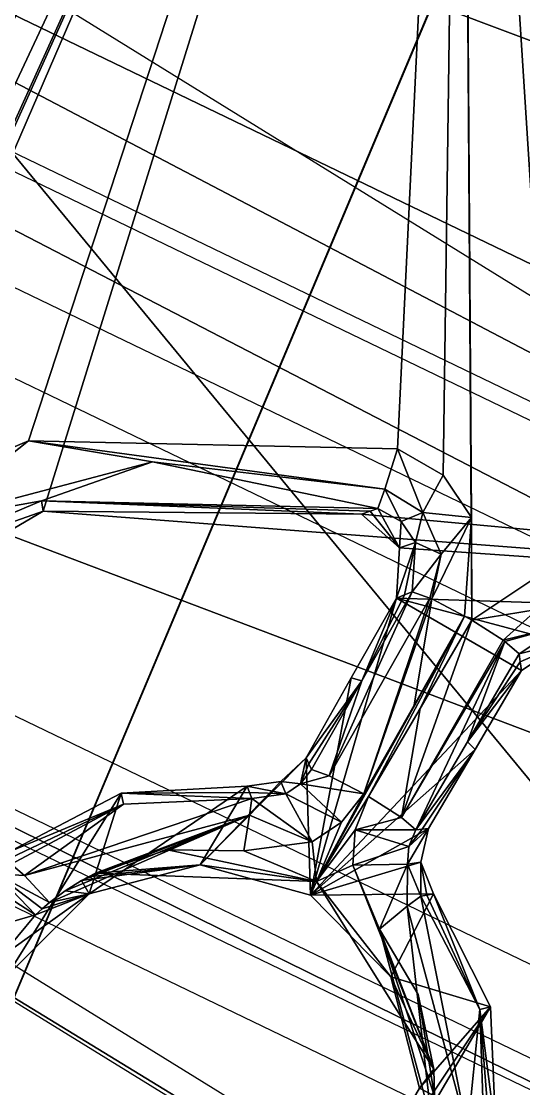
# Model space of a CAD drawing. Header units: millimetres. Extents: x -228 to 228, y -204 to 237.
# Drawn here: x 59.42 to 68.11, y 108.18 to 126.61 of the extents above; entities that cross this region are included whole.
import ezdxf

# ---------------------------------------------------------------- set-up
doc = ezdxf.new("R2010")
doc.units = ezdxf.units.MM
doc.header["$LTSCALE"] = 127.314815
for name, color, linetype in [('1', 7, 'CONTINUOUS'), ('1253', 7, 'CONTINUOUS'), ('1412', 7, 'CONTINUOUS'), ('1781', 7, 'CONTINUOUS'), ('1782', 7, 'CONTINUOUS'), ('1783', 7, 'CONTINUOUS'), ('1784', 7, 'CONTINUOUS'), ('1785', 7, 'CONTINUOUS'), ('1786', 7, 'CONTINUOUS'), ('1788', 7, 'CONTINUOUS'), ('1791', 7, 'CONTINUOUS'), ('1792', 7, 'CONTINUOUS'), ('1794', 7, 'CONTINUOUS'), ('1796', 7, 'CONTINUOUS'), ('1822', 7, 'CONTINUOUS'), ('28', 7, 'CONTINUOUS'), ('54', 7, 'CONTINUOUS'), ('605', 7, 'CONTINUOUS'), ('610', 7, 'CONTINUOUS'), ('611', 7, 'CONTINUOUS'), ('613', 7, 'CONTINUOUS'), ('614', 7, 'CONTINUOUS'), ('615', 7, 'CONTINUOUS'), ('621', 7, 'CONTINUOUS'), ('622', 7, 'CONTINUOUS'), ('673', 7, 'CONTINUOUS'), ('675', 7, 'CONTINUOUS'), ('676', 7, 'CONTINUOUS'), ('677', 7, 'CONTINUOUS'), ('693', 7, 'CONTINUOUS'), ('694', 7, 'CONTINUOUS'), ('695', 7, 'CONTINUOUS'), ('696', 7, 'CONTINUOUS'), ('697', 7, 'CONTINUOUS'), ('699', 7, 'CONTINUOUS'), ('700', 7, 'CONTINUOUS'), ('701', 7, 'CONTINUOUS'), ('702', 7, 'CONTINUOUS'), ('707', 7, 'CONTINUOUS'), ('7288', 7, 'CONTINUOUS'), ('7379', 7, 'CONTINUOUS')]:
    doc.layers.add(name, color=color, linetype=linetype)

msp = doc.modelspace()

# ---------------------------------------------------------------- linework, layer by layer
at = {"layer": '1', "color": 5, "linetype": 'Continuous'}
for points in [[(77.333, 152.514, 1031.221), (39.756, 166.314, 1031.221), (24.976, 93.212, 1037.893), (77.333, 152.514, 1031.221)], [(48.25, 83.571, 1037.893), (77.333, 152.514, 1031.221), (24.976, 93.212, 1037.893), (48.25, 83.571, 1037.893)], [(106.388, 115.3, 1032.773), (77.333, 152.514, 1031.221), (48.25, 83.571, 1037.893), (106.388, 115.3, 1032.773)], [(68.236, 68.236, 1037.893), (106.388, 115.3, 1032.773), (48.25, 83.571, 1037.893), (68.236, 68.236, 1037.893)]]:
    msp.add_3dface(points, dxfattribs=at)
at = {"layer": '1253', "color": 5, "linetype": 'Continuous'}
msp.add_3dface([(88.953, 115.914, 1025.728), (67.599, 143.181, 1024.474), (68.325, 143.798, 1024.603), (88.953, 115.914, 1025.728)], dxfattribs=at)
at = {"layer": '1412', "color": 5, "linetype": 'Continuous'}
for points in [[(93.852, 106.763, 1029.126), (68.154, 143.212, 1028.011), (67.631, 142.762, 1027.672), (93.852, 106.763, 1029.126)], [(67.041, 142.272, 1027.604), (93.852, 106.763, 1029.126), (67.631, 142.762, 1027.672), (67.041, 142.272, 1027.604)]]:
    msp.add_3dface(points, dxfattribs=at)
at = {"layer": '1781', "color": 2, "linetype": 'Continuous'}
for points in [[(82.863, 95.763, 5), (48.461, 116.997, 5), (54.097, 130.602, 5), (82.863, 95.763, 5)], [(92.524, 106.877, 5), (82.863, 95.763, 5), (54.097, 130.602, 5), (92.524, 106.877, 5)]]:
    msp.add_3dface(points, dxfattribs=at)
at = {"layer": '1782', "color": 2, "linetype": 'Continuous'}
for points in [[(27.829, 121.923, 17), (77.974, 97.774, 17), (27.815, 121.866, 17), (27.829, 121.923, 17)], [(27.815, 121.866, 17), (77.974, 97.774, 17), (77.936, 97.729, 17), (27.815, 121.866, 17)]]:
    msp.add_3dface(points, dxfattribs=at)
at = {"layer": '1783', "color": 2, "linetype": 'Continuous'}
msp.add_3dface([(28.766, 126.03, 22), (58.636, 101.56, 22), (80.599, 101.068, 22), (28.766, 126.03, 22)], dxfattribs=at)
at = {"layer": '1784', "color": 2, "linetype": 'Continuous'}
for points in [[(85.859, 107.662, 10), (30.643, 134.253, 10), (29.445, 129.006, 10), (85.859, 107.662, 10)], [(82.503, 103.454, 10), (85.859, 107.662, 10), (29.445, 129.006, 10), (82.503, 103.454, 10)]]:
    msp.add_3dface(points, dxfattribs=at)
at = {"layer": '1785', "color": 2, "linetype": 'Continuous'}
for points in [[(33.271, 145.768, 26), (31.932, 139.902, 26), (93.224, 116.896, 26), (33.271, 145.768, 26)], [(31.932, 139.902, 26), (89.471, 112.193, 26), (93.224, 116.896, 26), (31.932, 139.902, 26)]]:
    msp.add_3dface(points, dxfattribs=at)
at = {"layer": '1786', "color": 2, "linetype": 'Continuous'}
for points in [[(34.303, 150.291, 25.156), (96.115, 120.524, 25.156), (32.901, 144.148, 18.855), (34.303, 150.291, 25.156)], [(32.901, 144.148, 18.855), (96.115, 120.524, 25.156), (92.186, 115.597, 18.855), (32.901, 144.148, 18.855)]]:
    msp.add_3dface(points, dxfattribs=at)
at = {"layer": '1788', "color": 2, "linetype": 'Continuous'}
for points in [[(32.868, 144.006, 18.527), (92.095, 115.483, 18.527), (32.817, 143.78, 14.121), (32.868, 144.006, 18.527)], [(32.817, 143.78, 14.121), (92.095, 115.483, 18.527), (91.951, 115.303, 14.121), (32.817, 143.78, 14.121)]]:
    msp.add_3dface(points, dxfattribs=at)
at = {"layer": '1791', "color": 2, "linetype": 'Continuous'}
for points in [[(31.932, 139.902, 26), (31.443, 137.761, 23.804), (88.102, 110.476, 23.804), (31.932, 139.902, 26)], [(89.471, 112.193, 26), (31.932, 139.902, 26), (88.102, 110.476, 23.804), (89.471, 112.193, 26)]]:
    msp.add_3dface(points, dxfattribs=at)
at = {"layer": '1792', "color": 2, "linetype": 'Continuous'}
for points in [[(86.761, 108.795, 11.112), (31.375, 137.465, 18), (30.965, 135.665, 11.112), (86.761, 108.795, 11.112)], [(87.912, 110.238, 18), (31.375, 137.465, 18), (86.761, 108.795, 11.112), (87.912, 110.238, 18)]]:
    msp.add_3dface(points, dxfattribs=at)
at = {"layer": '1794', "color": 2, "linetype": 'Continuous'}
for points in [[(81.257, 101.893, 20.945), (29.111, 127.545, 11.421), (29, 127.059, 20.945), (81.257, 101.893, 20.945)], [(81.568, 102.283, 11.421), (29.111, 127.545, 11.421), (81.257, 101.893, 20.945), (81.568, 102.283, 11.421)]]:
    msp.add_3dface(points, dxfattribs=at)
at = {"layer": '1796', "color": 2, "linetype": 'Continuous'}
for points in [[(78.284, 98.165, 16.526), (27.939, 122.41, 16.526), (48.005, 116.645, 5.474), (78.284, 98.165, 16.526)], [(82.536, 95.385, 5.474), (78.284, 98.165, 16.526), (48.005, 116.645, 5.474), (82.536, 95.385, 5.474)]]:
    msp.add_3dface(points, dxfattribs=at)
at = {"layer": '1822', "color": 2, "linetype": 'Continuous'}
msp.add_3dface([(77.936, 97.729, 17), (77.936, 97.729, 15.1), (27.815, 121.866, 15.1), (77.936, 97.729, 17)], dxfattribs=at)
at = {"layer": '28', "color": 5, "linetype": 'Continuous'}
for points in [[(77.23, 152.311, 1029.234), (24.976, 93.212, 1035.889), (39.703, 166.093, 1029.234), (77.23, 152.311, 1029.234)], [(48.25, 83.571, 1035.889), (24.976, 93.212, 1035.889), (77.23, 152.311, 1029.234), (48.25, 83.571, 1035.889)], [(106.215, 115.19, 1030.783), (48.25, 83.571, 1035.889), (77.23, 152.311, 1029.234), (106.215, 115.19, 1030.783)], [(68.236, 68.236, 1035.889), (48.25, 83.571, 1035.889), (106.215, 115.19, 1030.783), (68.236, 68.236, 1035.889)]]:
    msp.add_3dface(points, dxfattribs=at)
at = {"layer": '54', "color": 5, "linetype": 'Continuous'}
for points in [[(58.923, 152.902, 1023.874), (59.545, 152.242, 1023.917), (25.387, 94.747, 1029.672), (58.923, 152.902, 1023.874)], [(59.545, 152.242, 1023.917), (63.019, 148.455, 1024.157), (25.387, 94.747, 1029.672), (59.545, 152.242, 1023.917)], [(63.019, 148.455, 1024.157), (66.812, 144.114, 1024.419), (25.387, 94.747, 1029.672), (63.019, 148.455, 1024.157)], [(66.812, 144.114, 1024.419), (67.211, 143.643, 1024.447), (25.387, 94.747, 1029.672), (66.812, 144.114, 1024.419)], [(67.211, 143.643, 1024.447), (67.599, 143.181, 1024.474), (25.387, 94.747, 1029.672), (67.211, 143.643, 1024.447)], [(67.599, 143.181, 1024.474), (52.597, 111.208, 1027.819), (25.387, 94.747, 1029.672), (67.599, 143.181, 1024.474)], [(54.814, 114.973, 1027.453), (52.597, 111.208, 1027.819), (67.599, 143.181, 1024.474), (54.814, 114.973, 1027.453)], [(55.05, 115.364, 1027.414), (54.814, 114.973, 1027.453), (67.599, 143.181, 1024.474), (55.05, 115.364, 1027.414)], [(59.804, 118.156, 1027.011), (55.05, 115.364, 1027.414), (67.599, 143.181, 1024.474), (59.804, 118.156, 1027.011)], [(88.953, 115.914, 1025.728), (59.804, 118.156, 1027.011), (67.599, 143.181, 1024.474), (88.953, 115.914, 1025.728)], [(65.306, 118.105, 1026.783), (59.804, 118.156, 1027.011), (88.953, 115.914, 1025.728), (65.306, 118.105, 1026.783)], [(65.961, 117.521, 1026.801), (65.306, 118.105, 1026.783), (88.953, 115.914, 1025.728), (65.961, 117.521, 1026.801)], [(65.908, 116.653, 1026.871), (65.961, 117.521, 1026.801), (88.953, 115.914, 1025.728), (65.908, 116.653, 1026.871)], [(68.071, 115.404, 1026.871), (64.421, 111.522, 1027.331), (65.908, 116.653, 1026.871), (68.071, 115.404, 1026.871)], [(65.908, 116.653, 1026.871), (64.421, 111.522, 1027.331), (65.127, 115.275, 1027.013), (65.908, 116.653, 1026.871)], [(68.795, 115.884, 1026.801), (68.071, 115.404, 1026.871), (65.908, 116.653, 1026.871), (68.795, 115.884, 1026.801)], [(68.795, 115.884, 1026.801), (65.908, 116.653, 1026.871), (88.953, 115.914, 1025.728), (68.795, 115.884, 1026.801)], [(67.268, 114.039, 1027.013), (64.421, 111.522, 1027.331), (68.071, 115.404, 1026.871), (67.268, 114.039, 1027.013)], [(65.127, 115.275, 1027.013), (64.421, 111.522, 1027.331), (64.345, 113.897, 1027.154), (65.127, 115.275, 1027.013)], [(64.421, 111.522, 1027.331), (62.514, 112.048, 1027.372), (64.345, 113.897, 1027.154), (64.421, 111.522, 1027.331)], [(64.345, 113.897, 1027.154), (62.514, 112.048, 1027.372), (63.91, 113.489, 1027.204), (64.345, 113.897, 1027.154)], [(66.465, 112.673, 1027.154), (64.421, 111.522, 1027.331), (67.268, 114.039, 1027.013), (66.465, 112.673, 1027.154)], [(62.514, 112.048, 1027.372), (60.597, 111.549, 1027.489), (63.328, 113.404, 1027.235), (62.514, 112.048, 1027.372)], [(63.328, 113.404, 1027.235), (60.597, 111.549, 1027.489), (61.15, 113.283, 1027.335), (63.328, 113.404, 1027.235)], [(63.91, 113.489, 1027.204), (62.514, 112.048, 1027.372), (63.328, 113.404, 1027.235), (63.91, 113.489, 1027.204)], [(60.597, 111.549, 1027.489), (59.169, 110.122, 1027.653), (61.15, 113.283, 1027.335), (60.597, 111.549, 1027.489)], [(61.15, 113.283, 1027.335), (59.169, 110.122, 1027.653), (59.212, 112.274, 1027.491), (61.15, 113.283, 1027.335)], [(64.421, 111.522, 1027.331), (66.465, 112.673, 1027.154), (66.33, 112.093, 1027.204), (64.421, 111.522, 1027.331)], [(66.547, 111.546, 1027.235), (64.421, 111.522, 1027.331), (66.33, 112.093, 1027.204), (66.547, 111.546, 1027.235)], [(65.809, 110.113, 1027.375), (64.421, 111.522, 1027.331), (66.547, 111.546, 1027.235), (65.809, 110.113, 1027.375)], [(67.531, 109.599, 1027.335), (65.809, 110.113, 1027.375), (66.547, 111.546, 1027.235), (67.531, 109.599, 1027.335)], [(66.305, 108.194, 1027.494), (65.809, 110.113, 1027.375), (67.531, 109.599, 1027.335), (66.305, 108.194, 1027.494)], [(64.417, 104.933, 1027.81), (67.531, 109.599, 1027.335), (63.818, 103.27, 1027.953), (64.417, 104.933, 1027.81)], [(67.531, 109.599, 1027.335), (67.627, 107.416, 1027.491), (63.818, 103.27, 1027.953), (67.531, 109.599, 1027.335)], [(64.417, 104.933, 1027.81), (66.305, 108.194, 1027.494), (67.531, 109.599, 1027.335), (64.417, 104.933, 1027.81)]]:
    msp.add_3dface(points, dxfattribs=at)
at = {"layer": '605', "color": 5, "linetype": 'Continuous'}
for points in [[(58.887, 151.658, 1027.021), (51.585, 111.885, 1030.814), (62.599, 147.51, 1027.287), (58.887, 151.658, 1027.021)], [(62.599, 147.51, 1027.287), (51.585, 111.885, 1030.814), (65.985, 143.549, 1027.528), (62.599, 147.51, 1027.287)], [(51.585, 111.885, 1030.814), (53.592, 115.268, 1030.486), (65.985, 143.549, 1027.528), (51.585, 111.885, 1030.814)], [(65.985, 143.549, 1027.528), (53.592, 115.268, 1030.486), (66.521, 142.904, 1027.566), (65.985, 143.549, 1027.528)], [(53.592, 115.268, 1030.486), (54.043, 116.05, 1030.409), (66.521, 142.904, 1027.566), (53.592, 115.268, 1030.486)], [(66.521, 142.904, 1027.566), (54.043, 116.05, 1030.409), (67.041, 142.272, 1027.604), (66.521, 142.904, 1027.566)], [(54.043, 116.05, 1030.409), (56.58, 118.116, 1030.152), (67.041, 142.272, 1027.604), (54.043, 116.05, 1030.409)], [(56.58, 118.116, 1030.152), (59.55, 119.371, 1029.936), (67.041, 142.272, 1027.604), (56.58, 118.116, 1030.152)], [(59.55, 119.371, 1029.936), (65.929, 119.233, 1029.678), (67.041, 142.272, 1027.604), (59.55, 119.371, 1029.936)], [(65.929, 119.233, 1029.678), (66.714, 118.774, 1029.68), (67.041, 142.272, 1027.604), (65.929, 119.233, 1029.678)], [(66.714, 118.774, 1029.68), (67.207, 118.044, 1029.716), (67.041, 142.272, 1027.604), (66.714, 118.774, 1029.68)], [(72.355, 114.185, 1029.776), (73.613, 111.221, 1029.938), (67.041, 142.272, 1027.604), (72.355, 114.185, 1029.776)], [(67.041, 142.272, 1027.604), (73.613, 111.221, 1029.938), (93.852, 106.763, 1029.126), (67.041, 142.272, 1027.604)], [(70.294, 116.713, 1029.678), (72.355, 114.185, 1029.776), (67.041, 142.272, 1027.604), (70.294, 116.713, 1029.678)], [(68.647, 117.228, 1029.715), (70.294, 116.713, 1029.678), (67.041, 142.272, 1027.604), (68.647, 117.228, 1029.715)], [(67.211, 116.27, 1029.855), (68.647, 117.228, 1029.715), (67.041, 142.272, 1027.604), (67.211, 116.27, 1029.855)], [(67.207, 118.044, 1029.716), (67.211, 116.27, 1029.855), (67.041, 142.272, 1027.604), (67.207, 118.044, 1029.716)], [(67.087, 116.341, 1029.855), (67.211, 116.27, 1029.855), (67.207, 118.044, 1029.716), (67.087, 116.341, 1029.855)], [(64.526, 111.763, 1030.319), (65.423, 113.228, 1030.169), (67.087, 116.341, 1029.855), (64.526, 111.763, 1030.319)], [(67.087, 116.341, 1029.855), (66.217, 114.806, 1030.013), (64.526, 111.763, 1030.319), (67.087, 116.341, 1029.855)], [(65.423, 113.228, 1030.169), (66.317, 114.749, 1030.013), (67.087, 116.341, 1029.855), (65.423, 113.228, 1030.169)], [(66.317, 114.749, 1030.013), (67.211, 116.27, 1029.855), (67.087, 116.341, 1029.855), (66.317, 114.749, 1030.013)], [(65.347, 113.272, 1030.169), (64.526, 111.763, 1030.319), (66.217, 114.806, 1030.013), (65.347, 113.272, 1030.169)], [(64.961, 112.785, 1030.223), (64.526, 111.763, 1030.319), (65.347, 113.272, 1030.169), (64.961, 112.785, 1030.223)], [(65.423, 113.228, 1030.169), (64.526, 111.763, 1030.319), (65.195, 112.652, 1030.223), (65.423, 113.228, 1030.169)], [(64.453, 112.445, 1030.271), (64.526, 111.763, 1030.319), (64.961, 112.785, 1030.223), (64.453, 112.445, 1030.271)], [(65.195, 112.652, 1030.223), (64.526, 111.763, 1030.319), (65.153, 112.044, 1030.271), (65.195, 112.652, 1030.223)], [(63.269, 112.292, 1030.333), (64.526, 111.763, 1030.319), (64.453, 112.445, 1030.271), (63.269, 112.292, 1030.333)], [(60.705, 111.902, 1030.469), (64.526, 111.763, 1030.319), (61.949, 112.309, 1030.387), (60.705, 111.902, 1030.469)], [(61.949, 112.309, 1030.387), (64.526, 111.763, 1030.319), (63.269, 112.292, 1030.333), (61.949, 112.309, 1030.387)], [(64.526, 111.763, 1030.319), (66.557, 108.523, 1030.469), (65.153, 112.044, 1030.271), (64.526, 111.763, 1030.319)], [(65.153, 112.044, 1030.271), (66.557, 108.523, 1030.469), (65.613, 110.938, 1030.333), (65.153, 112.044, 1030.271)], [(59.061, 110.451, 1030.644), (59.668, 111.183, 1030.565), (58.655, 110.89, 1030.627), (59.061, 110.451, 1030.644)], [(65.613, 110.938, 1030.333), (66.557, 108.523, 1030.469), (66.286, 109.808, 1030.387), (65.613, 110.938, 1030.333)]]:
    msp.add_3dface(points, dxfattribs=at)
at = {"layer": '610', "color": 5, "linetype": 'Continuous'}
for points in [[(60.597, 111.549, 1027.489), (60.466, 111.776, 1030.489), (60.181, 111.598, 1030.513), (60.597, 111.549, 1027.489)], [(59.169, 110.122, 1027.653), (60.597, 111.549, 1027.489), (59.061, 110.451, 1030.644), (59.169, 110.122, 1027.653)], [(59.061, 110.451, 1030.644), (60.597, 111.549, 1027.489), (59.668, 111.183, 1030.565), (59.061, 110.451, 1030.644)], [(59.668, 111.183, 1030.565), (60.597, 111.549, 1027.489), (59.786, 111.291, 1030.552), (59.668, 111.183, 1030.565)], [(59.786, 111.291, 1030.552), (60.597, 111.549, 1027.489), (59.911, 111.397, 1030.539), (59.786, 111.291, 1030.552)], [(59.911, 111.397, 1030.539), (60.597, 111.549, 1027.489), (60.181, 111.598, 1030.513), (59.911, 111.397, 1030.539)]]:
    msp.add_3dface(points, dxfattribs=at)
at = {"layer": '611', "color": 5, "linetype": 'Continuous'}
for points in [[(60.597, 111.549, 1027.489), (62.514, 112.048, 1027.372), (60.466, 111.776, 1030.489), (60.597, 111.549, 1027.489)], [(60.466, 111.776, 1030.489), (62.514, 112.048, 1027.372), (60.585, 111.841, 1030.479), (60.466, 111.776, 1030.489)], [(60.585, 111.841, 1030.479), (62.514, 112.048, 1027.372), (60.705, 111.902, 1030.469), (60.585, 111.841, 1030.479)], [(60.705, 111.902, 1030.469), (62.514, 112.048, 1027.372), (64.526, 111.763, 1030.319), (60.705, 111.902, 1030.469)], [(62.514, 112.048, 1027.372), (64.421, 111.522, 1027.331), (64.526, 111.763, 1030.319), (62.514, 112.048, 1027.372)], [(64.421, 111.522, 1027.331), (65.809, 110.113, 1027.375), (64.526, 111.763, 1030.319), (64.421, 111.522, 1027.331)], [(64.526, 111.763, 1030.319), (65.809, 110.113, 1027.375), (66.557, 108.523, 1030.469), (64.526, 111.763, 1030.319)], [(65.809, 110.113, 1027.375), (66.305, 108.194, 1027.494), (66.557, 108.523, 1030.469), (65.809, 110.113, 1027.375)], [(66.557, 108.523, 1030.469), (66.305, 108.194, 1027.494), (66.564, 108.057, 1030.503), (66.557, 108.523, 1030.469)], [(66.305, 108.194, 1027.494), (64.417, 104.933, 1027.81), (66.564, 108.057, 1030.503), (66.305, 108.194, 1027.494)]]:
    msp.add_3dface(points, dxfattribs=at)
at = {"layer": '613', "color": 5, "linetype": 'Continuous'}
for points in [[(63.328, 113.404, 1027.235), (61.15, 113.283, 1027.335), (63.369, 113.297, 1028.367), (63.328, 113.404, 1027.235)], [(61.15, 113.283, 1027.335), (59.212, 112.274, 1027.491), (61.192, 113.098, 1029.505), (61.15, 113.283, 1027.335)], [(63.369, 113.297, 1028.367), (61.15, 113.283, 1027.335), (63.406, 113.196, 1029.424), (63.369, 113.297, 1028.367)], [(63.406, 113.196, 1029.424), (61.15, 113.283, 1027.335), (61.192, 113.098, 1029.505), (63.406, 113.196, 1029.424)], [(59.212, 112.274, 1027.491), (59.23, 112.164, 1028.6), (61.192, 113.098, 1029.505), (59.212, 112.274, 1027.491)], [(59.23, 112.164, 1028.6), (59.248, 112.061, 1029.631), (61.192, 113.098, 1029.505), (59.23, 112.164, 1028.6)]]:
    msp.add_3dface(points, dxfattribs=at)
at = {"layer": '614', "color": 5, "linetype": 'Continuous'}
for points in [[(65.908, 116.653, 1026.871), (65.127, 115.275, 1027.013), (65.31, 115.228, 1029.104), (65.908, 116.653, 1026.871)], [(66.18, 116.761, 1028.946), (66.049, 116.71, 1027.943), (65.31, 115.228, 1029.104), (66.18, 116.761, 1028.946)], [(65.908, 116.653, 1026.871), (65.31, 115.228, 1029.104), (66.049, 116.71, 1027.943), (65.908, 116.653, 1026.871)], [(65.127, 115.275, 1027.013), (64.345, 113.897, 1027.154), (65.31, 115.228, 1029.104), (65.127, 115.275, 1027.013)], [(64.345, 113.897, 1027.154), (64.395, 113.793, 1028.241), (65.31, 115.228, 1029.104), (64.345, 113.897, 1027.154)], [(64.395, 113.793, 1028.241), (64.441, 113.694, 1029.26), (65.31, 115.228, 1029.104), (64.395, 113.793, 1028.241)]]:
    msp.add_3dface(points, dxfattribs=at)
at = {"layer": '615', "color": 5, "linetype": 'Continuous'}
for points in [[(57.06, 117.186, 1029.243), (59.804, 118.156, 1027.011), (59.771, 118.33, 1029.027), (57.06, 117.186, 1029.243)], [(59.804, 118.156, 1027.011), (65.306, 118.105, 1026.783), (59.771, 118.33, 1029.027), (59.804, 118.156, 1027.011)], [(65.306, 118.105, 1026.783), (65.453, 118.155, 1027.808), (59.771, 118.33, 1029.027), (65.306, 118.105, 1026.783)], [(65.453, 118.155, 1027.808), (65.589, 118.202, 1028.77), (59.771, 118.33, 1029.027), (65.453, 118.155, 1027.808)], [(55.05, 115.364, 1027.414), (59.804, 118.156, 1027.011), (57.06, 117.186, 1029.243), (55.05, 115.364, 1027.414)]]:
    msp.add_3dface(points, dxfattribs=at)
at = {"layer": '621', "color": 5, "linetype": 'Continuous'}
for points in [[(68.049, 115.555, 1027.944), (68.028, 115.694, 1028.946), (67.135, 114.174, 1029.104), (68.049, 115.555, 1027.944)], [(68.071, 115.404, 1026.871), (68.049, 115.555, 1027.944), (67.135, 114.174, 1029.104), (68.071, 115.404, 1026.871)], [(67.268, 114.039, 1027.013), (68.071, 115.404, 1026.871), (67.135, 114.174, 1029.104), (67.268, 114.039, 1027.013)], [(66.242, 112.654, 1029.26), (67.268, 114.039, 1027.013), (67.135, 114.174, 1029.104), (66.242, 112.654, 1029.26)], [(66.35, 112.664, 1028.245), (67.268, 114.039, 1027.013), (66.242, 112.654, 1029.26), (66.35, 112.664, 1028.245)], [(66.465, 112.673, 1027.154), (67.268, 114.039, 1027.013), (66.35, 112.664, 1028.245), (66.465, 112.673, 1027.154)]]:
    msp.add_3dface(points, dxfattribs=at)
at = {"layer": '622', "color": 5, "linetype": 'Continuous'}
for points in [[(66.433, 111.527, 1028.37), (66.328, 111.509, 1029.424), (67.348, 109.55, 1029.504), (66.433, 111.527, 1028.37)], [(66.547, 111.546, 1027.235), (66.433, 111.527, 1028.37), (67.348, 109.55, 1029.504), (66.547, 111.546, 1027.235)], [(67.531, 109.599, 1027.335), (66.547, 111.546, 1027.235), (67.348, 109.55, 1029.504), (67.531, 109.599, 1027.335)], [(67.627, 107.416, 1027.491), (67.531, 109.599, 1027.335), (67.348, 109.55, 1029.504), (67.627, 107.416, 1027.491)], [(67.522, 107.377, 1028.595), (67.627, 107.416, 1027.491), (67.348, 109.55, 1029.504), (67.522, 107.377, 1028.595)], [(67.423, 107.34, 1029.631), (67.522, 107.377, 1028.595), (67.348, 109.55, 1029.504), (67.423, 107.34, 1029.631)]]:
    msp.add_3dface(points, dxfattribs=at)
at = {"layer": '673', "color": 5, "linetype": 'Continuous'}
for points in [[(64.345, 113.897, 1027.154), (63.91, 113.489, 1027.204), (64.25, 113.447, 1029.329), (64.345, 113.897, 1027.154)], [(64.395, 113.793, 1028.241), (64.345, 113.897, 1027.154), (64.25, 113.447, 1029.329), (64.395, 113.793, 1028.241)], [(64.441, 113.694, 1029.26), (64.395, 113.793, 1028.241), (64.25, 113.447, 1029.329), (64.441, 113.694, 1029.26)], [(63.91, 113.489, 1027.204), (63.328, 113.404, 1027.235), (63.997, 113.274, 1029.381), (63.91, 113.489, 1027.204)], [(63.328, 113.404, 1027.235), (63.369, 113.297, 1028.367), (63.997, 113.274, 1029.381), (63.328, 113.404, 1027.235)], [(64.25, 113.447, 1029.329), (63.91, 113.489, 1027.204), (63.997, 113.274, 1029.381), (64.25, 113.447, 1029.329)], [(63.369, 113.297, 1028.367), (63.406, 113.196, 1029.424), (63.997, 113.274, 1029.381), (63.369, 113.297, 1028.367)]]:
    msp.add_3dface(points, dxfattribs=at)
at = {"layer": '675', "color": 5, "linetype": 'Continuous'}
for points in [[(65.306, 118.105, 1026.783), (65.961, 117.521, 1026.801), (65.453, 118.155, 1027.808), (65.306, 118.105, 1026.783)], [(65.961, 117.521, 1026.801), (65.589, 118.202, 1028.77), (65.453, 118.155, 1027.808), (65.961, 117.521, 1026.801)], [(65.589, 118.202, 1028.77), (65.961, 117.521, 1026.801), (65.987, 117.974, 1028.81), (65.589, 118.202, 1028.77)], [(65.987, 117.974, 1028.81), (65.961, 117.521, 1026.801), (66.237, 117.611, 1028.859), (65.987, 117.974, 1028.81)], [(65.961, 117.521, 1026.801), (65.908, 116.653, 1026.871), (66.237, 117.611, 1028.859), (65.961, 117.521, 1026.801)], [(65.908, 116.653, 1026.871), (66.049, 116.71, 1027.943), (66.237, 117.611, 1028.859), (65.908, 116.653, 1026.871)], [(66.049, 116.71, 1027.943), (66.18, 116.761, 1028.946), (66.237, 117.611, 1028.859), (66.049, 116.71, 1027.943)]]:
    msp.add_3dface(points, dxfattribs=at)
at = {"layer": '676', "color": 5, "linetype": 'Continuous'}
for points in [[(68.028, 115.694, 1028.946), (68.795, 115.884, 1026.801), (68.747, 116.17, 1028.857), (68.028, 115.694, 1028.946)], [(68.795, 115.884, 1026.801), (68.028, 115.694, 1028.946), (68.049, 115.555, 1027.944), (68.795, 115.884, 1026.801)], [(68.071, 115.404, 1026.871), (68.795, 115.884, 1026.801), (68.049, 115.555, 1027.944), (68.071, 115.404, 1026.871)]]:
    msp.add_3dface(points, dxfattribs=at)
at = {"layer": '677', "color": 5, "linetype": 'Continuous'}
for points in [[(66.33, 112.093, 1027.204), (66.465, 112.673, 1027.154), (66.099, 112.062, 1029.381), (66.33, 112.093, 1027.204)], [(66.099, 112.062, 1029.381), (66.465, 112.673, 1027.154), (66.123, 112.366, 1029.328), (66.099, 112.062, 1029.381)], [(66.465, 112.673, 1027.154), (66.35, 112.664, 1028.245), (66.123, 112.366, 1029.328), (66.465, 112.673, 1027.154)], [(66.35, 112.664, 1028.245), (66.242, 112.654, 1029.26), (66.123, 112.366, 1029.328), (66.35, 112.664, 1028.245)], [(66.328, 111.509, 1029.424), (66.33, 112.093, 1027.204), (66.099, 112.062, 1029.381), (66.328, 111.509, 1029.424)], [(66.33, 112.093, 1027.204), (66.328, 111.509, 1029.424), (66.433, 111.527, 1028.37), (66.33, 112.093, 1027.204)], [(66.547, 111.546, 1027.235), (66.33, 112.093, 1027.204), (66.433, 111.527, 1028.37), (66.547, 111.546, 1027.235)]]:
    msp.add_3dface(points, dxfattribs=at)
at = {"layer": '693', "color": 5, "linetype": 'Continuous'}
for points in [[(59.55, 119.371, 1029.936), (56.58, 118.116, 1030.152), (57.783, 117.976, 1029.847), (59.55, 119.371, 1029.936)], [(59.55, 119.371, 1029.936), (57.783, 117.976, 1029.847), (61.692, 119.007, 1029.592), (59.55, 119.371, 1029.936)], [(65.929, 119.233, 1029.678), (59.55, 119.371, 1029.936), (65.707, 118.536, 1029.449), (65.929, 119.233, 1029.678)], [(59.55, 119.371, 1029.936), (61.692, 119.007, 1029.592), (65.707, 118.536, 1029.449), (59.55, 119.371, 1029.936)], [(57.783, 117.976, 1029.847), (59.771, 118.33, 1029.027), (61.692, 119.007, 1029.592), (57.783, 117.976, 1029.847)], [(59.771, 118.33, 1029.027), (65.589, 118.202, 1028.77), (61.692, 119.007, 1029.592), (59.771, 118.33, 1029.027)], [(61.692, 119.007, 1029.592), (65.589, 118.202, 1028.77), (65.707, 118.536, 1029.449), (61.692, 119.007, 1029.592)], [(57.06, 117.186, 1029.243), (59.771, 118.33, 1029.027), (57.783, 117.976, 1029.847), (57.06, 117.186, 1029.243)]]:
    msp.add_3dface(points, dxfattribs=at)
at = {"layer": '694', "color": 5, "linetype": 'Continuous'}
for points in [[(65.929, 119.233, 1029.678), (65.707, 118.536, 1029.449), (66.367, 118.134, 1029.487), (65.929, 119.233, 1029.678)], [(66.714, 118.774, 1029.68), (65.929, 119.233, 1029.678), (66.367, 118.134, 1029.487), (66.714, 118.774, 1029.68)], [(67.207, 118.044, 1029.716), (66.714, 118.774, 1029.68), (66.367, 118.134, 1029.487), (67.207, 118.044, 1029.716)], [(65.589, 118.202, 1028.77), (65.987, 117.974, 1028.81), (65.707, 118.536, 1029.449), (65.589, 118.202, 1028.77)], [(65.707, 118.536, 1029.449), (65.987, 117.974, 1028.81), (66.367, 118.134, 1029.487), (65.707, 118.536, 1029.449)], [(65.987, 117.974, 1028.81), (66.237, 117.611, 1028.859), (66.367, 118.134, 1029.487), (65.987, 117.974, 1028.81)], [(66.367, 118.134, 1029.487), (66.237, 117.611, 1028.859), (66.684, 117.414, 1029.552), (66.367, 118.134, 1029.487)], [(67.207, 118.044, 1029.716), (66.367, 118.134, 1029.487), (66.684, 117.414, 1029.552), (67.207, 118.044, 1029.716)], [(67.087, 116.341, 1029.855), (67.207, 118.044, 1029.716), (66.518, 116.64, 1029.623), (67.087, 116.341, 1029.855)], [(67.207, 118.044, 1029.716), (66.684, 117.414, 1029.552), (66.518, 116.64, 1029.623), (67.207, 118.044, 1029.716)], [(66.237, 117.611, 1028.859), (66.18, 116.761, 1028.946), (66.684, 117.414, 1029.552), (66.237, 117.611, 1028.859)], [(66.684, 117.414, 1029.552), (66.18, 116.761, 1028.946), (66.488, 116.654, 1029.594), (66.684, 117.414, 1029.552)], [(66.518, 116.64, 1029.623), (66.684, 117.414, 1029.552), (66.488, 116.654, 1029.594), (66.518, 116.64, 1029.623)]]:
    msp.add_3dface(points, dxfattribs=at)
at = {"layer": '695', "color": 5, "linetype": 'Continuous'}
for points in [[(66.18, 116.761, 1028.946), (65.31, 115.228, 1029.104), (64.748, 113.585, 1029.908), (66.18, 116.761, 1028.946)], [(66.488, 116.654, 1029.594), (66.18, 116.761, 1028.946), (64.748, 113.585, 1029.908), (66.488, 116.654, 1029.594)], [(65.347, 113.272, 1030.169), (66.488, 116.654, 1029.594), (64.748, 113.585, 1029.908), (65.347, 113.272, 1030.169)], [(65.347, 113.272, 1030.169), (66.518, 116.64, 1029.623), (66.488, 116.654, 1029.594), (65.347, 113.272, 1030.169)], [(65.347, 113.272, 1030.169), (66.217, 114.806, 1030.013), (66.518, 116.64, 1029.623), (65.347, 113.272, 1030.169)], [(66.217, 114.806, 1030.013), (67.087, 116.341, 1029.855), (66.518, 116.64, 1029.623), (66.217, 114.806, 1030.013)], [(65.31, 115.228, 1029.104), (64.441, 113.694, 1029.26), (64.748, 113.585, 1029.908), (65.31, 115.228, 1029.104)]]:
    msp.add_3dface(points, dxfattribs=at)
at = {"layer": '696', "color": 5, "linetype": 'Continuous'}
for points in [[(64.441, 113.694, 1029.26), (64.25, 113.447, 1029.329), (64.748, 113.585, 1029.908), (64.441, 113.694, 1029.26)], [(64.25, 113.447, 1029.329), (65.347, 113.272, 1030.169), (64.748, 113.585, 1029.908), (64.25, 113.447, 1029.329)], [(64.961, 112.785, 1030.223), (64.25, 113.447, 1029.329), (63.997, 113.274, 1029.381), (64.961, 112.785, 1030.223)], [(64.961, 112.785, 1030.223), (65.347, 113.272, 1030.169), (64.25, 113.447, 1029.329), (64.961, 112.785, 1030.223)], [(64.453, 112.445, 1030.271), (63.406, 113.196, 1029.424), (63.371, 112.907, 1030.046), (64.453, 112.445, 1030.271)], [(63.406, 113.196, 1029.424), (64.453, 112.445, 1030.271), (63.997, 113.274, 1029.381), (63.406, 113.196, 1029.424)], [(64.453, 112.445, 1030.271), (64.961, 112.785, 1030.223), (63.997, 113.274, 1029.381), (64.453, 112.445, 1030.271)], [(63.269, 112.292, 1030.333), (64.453, 112.445, 1030.271), (63.371, 112.907, 1030.046), (63.269, 112.292, 1030.333)]]:
    msp.add_3dface(points, dxfattribs=at)
at = {"layer": '697', "color": 5, "linetype": 'Continuous'}
for points in [[(63.406, 113.196, 1029.424), (61.192, 113.098, 1029.505), (59.479, 111.865, 1030.258), (63.406, 113.196, 1029.424)], [(63.371, 112.907, 1030.046), (63.406, 113.196, 1029.424), (59.479, 111.865, 1030.258), (63.371, 112.907, 1030.046)], [(61.192, 113.098, 1029.505), (59.248, 112.061, 1029.631), (59.479, 111.865, 1030.258), (61.192, 113.098, 1029.505)], [(59.911, 111.397, 1030.539), (63.371, 112.907, 1030.046), (59.479, 111.865, 1030.258), (59.911, 111.397, 1030.539)], [(59.911, 111.397, 1030.539), (60.181, 111.598, 1030.513), (63.371, 112.907, 1030.046), (59.911, 111.397, 1030.539)], [(60.181, 111.598, 1030.513), (60.466, 111.776, 1030.489), (63.371, 112.907, 1030.046), (60.181, 111.598, 1030.513)], [(60.466, 111.776, 1030.489), (60.585, 111.841, 1030.479), (63.371, 112.907, 1030.046), (60.466, 111.776, 1030.489)], [(60.585, 111.841, 1030.479), (60.705, 111.902, 1030.469), (63.371, 112.907, 1030.046), (60.585, 111.841, 1030.479)], [(60.705, 111.902, 1030.469), (61.949, 112.309, 1030.387), (63.371, 112.907, 1030.046), (60.705, 111.902, 1030.469)], [(61.949, 112.309, 1030.387), (63.269, 112.292, 1030.333), (63.371, 112.907, 1030.046), (61.949, 112.309, 1030.387)]]:
    msp.add_3dface(points, dxfattribs=at)
at = {"layer": '699', "color": 5, "linetype": 'Continuous'}
for points in [[(59.248, 112.061, 1029.631), (58.985, 111.892, 1029.691), (59.479, 111.865, 1030.258), (59.248, 112.061, 1029.631)], [(59.668, 111.183, 1030.565), (58.985, 111.892, 1029.691), (58.689, 111.815, 1029.73), (59.668, 111.183, 1030.565)], [(59.668, 111.183, 1030.565), (59.786, 111.291, 1030.552), (58.985, 111.892, 1029.691), (59.668, 111.183, 1030.565)], [(59.786, 111.291, 1030.552), (59.911, 111.397, 1030.539), (58.985, 111.892, 1029.691), (59.786, 111.291, 1030.552)], [(58.985, 111.892, 1029.691), (59.911, 111.397, 1030.539), (59.479, 111.865, 1030.258), (58.985, 111.892, 1029.691)], [(58.655, 110.89, 1030.627), (59.668, 111.183, 1030.565), (58.689, 111.815, 1029.73), (58.655, 110.89, 1030.627)]]:
    msp.add_3dface(points, dxfattribs=at)
at = {"layer": '700', "color": 5, "linetype": 'Continuous'}
for points in [[(65.423, 113.228, 1030.169), (65.195, 112.652, 1030.223), (65.994, 112.866, 1029.908), (65.423, 113.228, 1030.169)], [(65.195, 112.652, 1030.223), (66.242, 112.654, 1029.26), (65.994, 112.866, 1029.908), (65.195, 112.652, 1030.223)], [(65.195, 112.652, 1030.223), (65.153, 112.044, 1030.271), (66.123, 112.366, 1029.328), (65.195, 112.652, 1030.223)], [(66.242, 112.654, 1029.26), (65.195, 112.652, 1030.223), (66.123, 112.366, 1029.328), (66.242, 112.654, 1029.26)], [(65.153, 112.044, 1030.271), (66.099, 112.062, 1029.381), (66.123, 112.366, 1029.328), (65.153, 112.044, 1030.271)], [(65.153, 112.044, 1030.271), (65.613, 110.938, 1030.333), (66.099, 112.062, 1029.381), (65.153, 112.044, 1030.271)], [(66.099, 112.062, 1029.381), (65.613, 110.938, 1030.333), (66.094, 111.335, 1030.046), (66.099, 112.062, 1029.381)], [(66.328, 111.509, 1029.424), (66.099, 112.062, 1029.381), (66.094, 111.335, 1030.046), (66.328, 111.509, 1029.424)]]:
    msp.add_3dface(points, dxfattribs=at)
at = {"layer": '701', "color": 5, "linetype": 'Continuous'}
for points in [[(67.211, 116.27, 1029.855), (66.317, 114.749, 1030.013), (65.994, 112.866, 1029.908), (67.211, 116.27, 1029.855)], [(67.211, 116.27, 1029.855), (65.994, 112.866, 1029.908), (67.754, 115.926, 1029.623), (67.211, 116.27, 1029.855)], [(67.754, 115.926, 1029.623), (65.994, 112.866, 1029.908), (67.781, 115.907, 1029.594), (67.754, 115.926, 1029.623)], [(65.994, 112.866, 1029.908), (66.242, 112.654, 1029.26), (67.781, 115.907, 1029.594), (65.994, 112.866, 1029.908)], [(66.242, 112.654, 1029.26), (67.135, 114.174, 1029.104), (67.781, 115.907, 1029.594), (66.242, 112.654, 1029.26)], [(67.135, 114.174, 1029.104), (68.028, 115.694, 1028.946), (67.781, 115.907, 1029.594), (67.135, 114.174, 1029.104)], [(66.317, 114.749, 1030.013), (65.423, 113.228, 1030.169), (65.994, 112.866, 1029.908), (66.317, 114.749, 1030.013)]]:
    msp.add_3dface(points, dxfattribs=at)
at = {"layer": '702', "color": 5, "linetype": 'Continuous'}
for points in [[(68.647, 117.228, 1029.715), (67.211, 116.27, 1029.855), (68.342, 116.457, 1029.552), (68.647, 117.228, 1029.715)], [(67.211, 116.27, 1029.855), (67.754, 115.926, 1029.623), (68.342, 116.457, 1029.552), (67.211, 116.27, 1029.855)], [(67.754, 115.926, 1029.623), (68.747, 116.17, 1028.857), (68.342, 116.457, 1029.552), (67.754, 115.926, 1029.623)], [(68.747, 116.17, 1028.857), (67.754, 115.926, 1029.623), (67.781, 115.907, 1029.594), (68.747, 116.17, 1028.857)], [(68.028, 115.694, 1028.946), (68.747, 116.17, 1028.857), (67.781, 115.907, 1029.594), (68.028, 115.694, 1028.946)]]:
    msp.add_3dface(points, dxfattribs=at)
at = {"layer": '707', "color": 5, "linetype": 'Continuous'}
for points in [[(66.328, 111.509, 1029.424), (66.094, 111.335, 1030.046), (67.139, 107.447, 1030.258), (66.328, 111.509, 1029.424)], [(67.348, 109.55, 1029.504), (66.328, 111.509, 1029.424), (67.139, 107.447, 1030.258), (67.348, 109.55, 1029.504)], [(65.613, 110.938, 1030.333), (66.518, 107.593, 1030.538), (66.094, 111.335, 1030.046), (65.613, 110.938, 1030.333)], [(66.094, 111.335, 1030.046), (66.518, 107.593, 1030.538), (67.139, 107.447, 1030.258), (66.094, 111.335, 1030.046)], [(66.564, 108.057, 1030.503), (66.518, 107.593, 1030.538), (65.613, 110.938, 1030.333), (66.564, 108.057, 1030.503)], [(66.564, 108.057, 1030.503), (65.613, 110.938, 1030.333), (66.286, 109.808, 1030.387), (66.564, 108.057, 1030.503)], [(66.557, 108.523, 1030.469), (66.564, 108.057, 1030.503), (66.286, 109.808, 1030.387), (66.557, 108.523, 1030.469)], [(67.423, 107.34, 1029.631), (67.348, 109.55, 1029.504), (67.139, 107.447, 1030.258), (67.423, 107.34, 1029.631)]]:
    msp.add_3dface(points, dxfattribs=at)
at = {"layer": '7288', "color": 6, "linetype": 'Continuous'}
msp.add_3dface([(67.452, 152.104, 1024.198), (111.583, 132.261, 553.04), (98.231, 113.596, 1025.993), (67.452, 152.104, 1024.198)], dxfattribs=at)
at = {"layer": '7379', "color": 6, "linetype": 'Continuous'}
msp.add_3dface([(70.107, 153.637, 1024.198), (67.452, 152.104, 1024.198), (98.231, 113.596, 1025.993), (70.107, 153.637, 1024.198)], dxfattribs=at)

doc.saveas('drawing.dxf')
